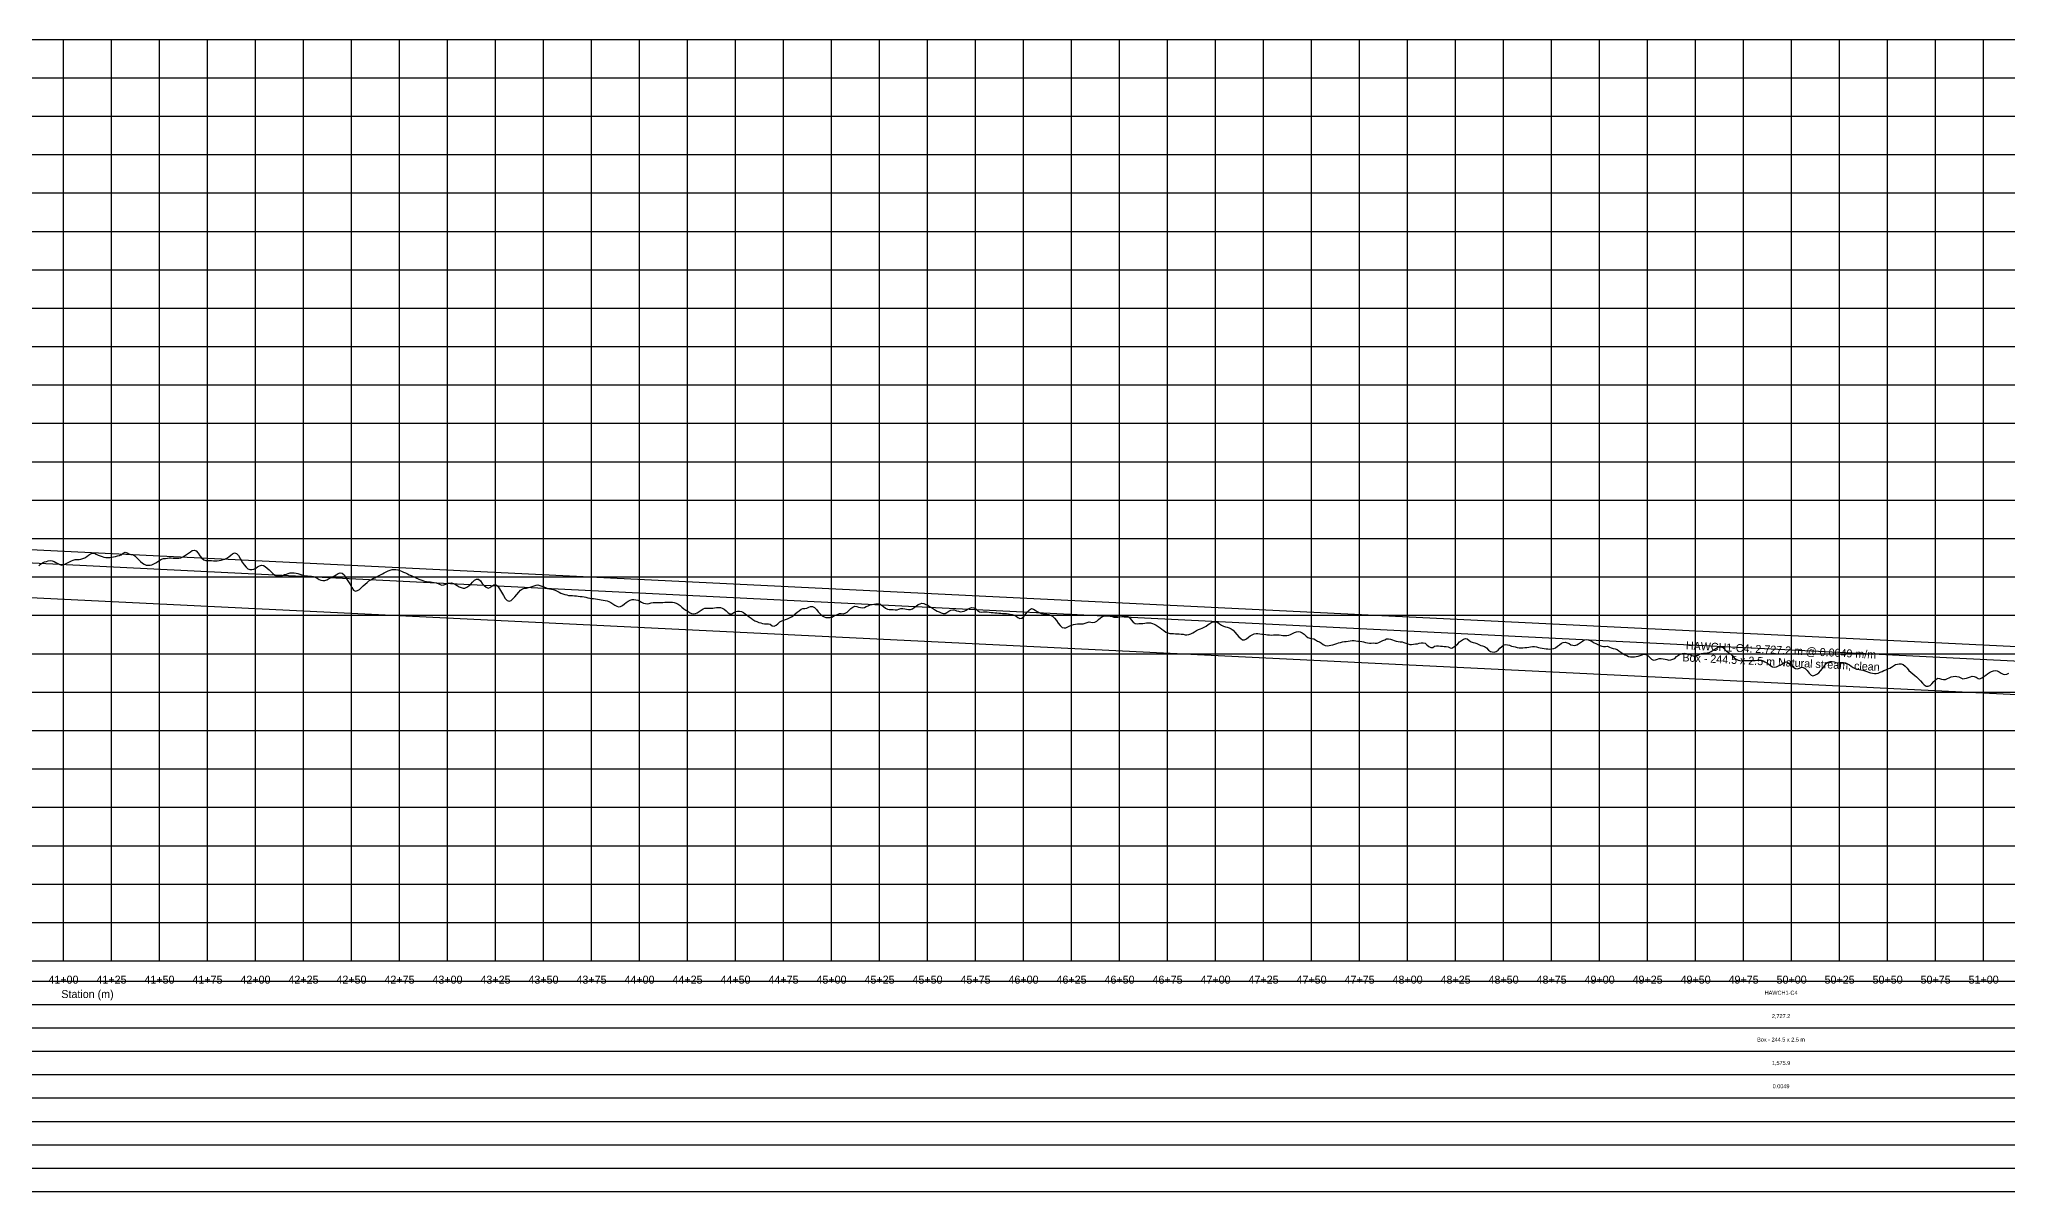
# Model space of a CAD drawing. Extents: x -64 to 8243, y -140 to 463.
# Drawn here: x 4087 to 5113, y -140 to 460 of the extents above; entities that cross this region are included whole.
import ezdxf
from ezdxf.enums import TextEntityAlignment as Align

# ---------------------------------------------------------------- set-up
doc = ezdxf.new("R2010")
doc.units = 0
for name, color, linetype in [('Annotation', 7, 'Continuous'), ('Annotation_Table', 254, 'Continuous'), ('Crown', 7, 'Continuous'), ('Grid', 254, 'Continuous'), ('Grid_Text', 7, 'Continuous'), ('Ground_Elevation', 3, 'Continuous'), ('Hydraulic_Grade', 5, 'Continuous'), ('Invert', 7, 'Continuous')]:
    doc.layers.add(name, color=color, linetype=linetype)

msp = doc.modelspace()

# ---------------------------------------------------------------- linework, layer by layer
at = {"layer": 'Annotation_Table', "color": 254}
for points in [[(-25, -30.5), (8225, -30.5)], [(-25, -42.7), (8225, -42.7)], [(-25, -54.9), (8225, -54.9)], [(-25, -67.1), (8225, -67.1)], [(-25, -79.2), (8225, -79.2)], [(-25, -91.4), (8225, -91.4)], [(-25, -103.6), (8225, -103.6)], [(-25, -115.8), (8225, -115.8)], [(-25, -128), (8225, -128)], [(-25, -140.2), (8225, -140.2)]]:
    msp.add_lwpolyline(points, dxfattribs=at)
at = {"layer": 'Crown', "color": 0}
msp.add_lwpolyline([(3630.9, 216.3), (6358.1, 83.2)], dxfattribs=at)
at = {"layer": 'Grid', "color": 254}
for points in [[(-25, 460), (8225, 460)], [(4100, -20), (4100, 460)], [(4125, -20), (4125, 460)], [(4150, -20), (4150, 460)], [(4175, -20), (4175, 460)], [(4200, -20), (4200, 460)], [(4225, -20), (4225, 460)], [(4250, -20), (4250, 460)], [(4275, -20), (4275, 460)], [(4300, -20), (4300, 460)], [(4325, -20), (4325, 460)], [(4350, -20), (4350, 460)], [(4375, -20), (4375, 460)], [(4400, -20), (4400, 460)], [(4425, -20), (4425, 460)], [(4450, -20), (4450, 460)], [(4475, -20), (4475, 460)], [(4500, -20), (4500, 460)], [(4525, -20), (4525, 460)], [(4550, -20), (4550, 460)], [(4575, -20), (4575, 460)], [(4600, -20), (4600, 460)], [(4625, -20), (4625, 460)], [(4650, -20), (4650, 460)], [(4675, -20), (4675, 460)], [(4700, -20), (4700, 460)], [(4725, -20), (4725, 460)], [(4750, -20), (4750, 460)], [(4775, -20), (4775, 460)], [(4800, -20), (4800, 460)], [(4825, -20), (4825, 460)], [(4850, -20), (4850, 460)], [(4875, -20), (4875, 460)], [(4900, -20), (4900, 460)], [(4925, -20), (4925, 460)], [(4950, -20), (4950, 460)], [(4975, -20), (4975, 460)], [(5000, -20), (5000, 460)], [(5025, -20), (5025, 460)], [(5050, -20), (5050, 460)], [(5075, -20), (5075, 460)], [(5100, -20), (5100, 460)], [(-25, 440), (8225, 440)], [(-25, 420), (8225, 420)], [(-25, 400), (8225, 400)], [(-25, 380), (8225, 380)], [(-25, 360), (8225, 360)], [(-25, 340), (8225, 340)], [(-25, 320), (8225, 320)], [(-25, 300), (8225, 300)], [(-25, 280), (8225, 280)], [(-25, 260), (8225, 260)], [(-25, 240), (8225, 240)], [(-25, 220), (8225, 220)], [(-25, 200), (8225, 200)], [(-25, 180), (8225, 180)], [(-25, 160), (8225, 160)], [(-25, 140), (8225, 140)], [(-25, 120), (8225, 120)], [(-25, 100), (8225, 100)], [(-25, 80), (8225, 80)], [(-25, 60), (8225, 60)], [(-25, 40), (8225, 40)], [(-25, 20), (8225, 20)], [(-25, 0), (8225, 0)], [(-25, -20), (8225, -20)]]:
    msp.add_lwpolyline(points, dxfattribs=at)
at = {"layer": 'Ground_Elevation', "color": 3}
msp.add_lwpolyline([(4087.1, 185.8), (4088.1, 186.6), (4089.1, 187.3), (4090.1, 187.8), (4091.1, 188.1), (4092.1, 188.4), (4093.1, 188.5), (4094.1, 188.4), (4095.1, 188.1), (4096.1, 187.5), (4097.1, 186.9), (4098.1, 186.4), (4099.1, 186.2), (4100.1, 186.3), (4101.1, 186.8), (4102.1, 187.3), (4103.1, 187.9), (4104.1, 188.4), (4105.1, 188.8), (4106.1, 189), (4107.1, 189.1), (4108.1, 189.1), (4109.1, 189.2), (4110.1, 189.5), (4111.1, 189.9), (4112.1, 190.6), (4113.1, 191.4), (4114.1, 192), (4115.1, 192.4), (4116.1, 192.4), (4117.1, 191.8), (4118.1, 191.4), (4119.1, 191), (4120.1, 190.6), (4121.1, 190.3), (4122.1, 190.1), (4123.1, 190.1), (4124.1, 190.1), (4125.1, 190.2), (4126.1, 190.4), (4127.1, 190.7), (4128.1, 190.9), (4129.1, 191.2), (4130.1, 191.5), (4131.1, 192.4), (4132.1, 192.8), (4133.1, 192.5), (4134.1, 192), (4135.1, 191.7), (4136.1, 191.6), (4137.1, 191), (4138.1, 190.1), (4139.1, 189.1), (4140.1, 188.1), (4141.1, 187.2), (4142.1, 186.6), (4143.1, 186.2), (4144.1, 186.1), (4145.1, 186.1), (4146.1, 186.3), (4147.1, 186.8), (4148.1, 187.4), (4149.1, 188.1), (4150.1, 188.8), (4151.1, 189.3), (4152.1, 189.6), (4153.1, 189.6), (4154.1, 189.8), (4155.1, 189.9), (4156.1, 189.9), (4157.1, 189.8), (4158.1, 189.8), (4159.1, 189.7), (4160.1, 189.8), (4161.1, 190), (4162.1, 190.4), (4163.1, 191), (4164.1, 191.7), (4165.1, 192.4), (4166.1, 193.1), (4167.1, 193.8), (4168.1, 194), (4169.1, 193.5), (4170.1, 192.4), (4171.1, 190.9), (4172.1, 189.7), (4173.1, 188.9), (4174.1, 188.6), (4175.1, 188.6), (4176.1, 188.6), (4177.1, 188.5), (4178.1, 188.4), (4179.1, 188.4), (4180.1, 188.4), (4181.1, 188.5), (4182.1, 188.7), (4183.1, 189), (4184.1, 189.3), (4185.1, 189.8), (4186.1, 190.5), (4187.1, 191.4), (4188.1, 192.1), (4189.1, 192.5), (4190.1, 192.2), (4191.1, 191.2), (4192.1, 189.6), (4193.1, 187.7), (4194.1, 186.3), (4195.1, 185.1), (4196.1, 184.2), (4197.1, 183.8), (4198.1, 183.8), (4199.1, 184), (4200.1, 184.5), (4201.1, 185.2), (4202.1, 185.8), (4203.1, 186.1), (4204.1, 186), (4205.1, 185.5), (4206.1, 184.6), (4207.1, 183.6), (4208.1, 182.6), (4209.1, 181.7), (4210.1, 180.9), (4211.1, 180.4), (4212.1, 180.3), (4213.1, 180.4), (4214.1, 180.8), (4215.1, 181.2), (4216.1, 181.5), (4217.1, 181.8), (4218.1, 182.1), (4219.1, 182.2), (4220.1, 182.1), (4221.1, 182), (4222.1, 181.8), (4223.1, 181.5), (4224.1, 181.1), (4225.1, 180.8), (4226.1, 180.6), (4227.1, 180.6), (4228.1, 180.4), (4229.1, 180.3), (4230.1, 180.2), (4231.1, 179.8), (4232.1, 179.3), (4233.1, 178.7), (4234.1, 178.3), (4235.1, 178.1), (4236.1, 178.1), (4237.1, 178.4), (4238.1, 179), (4239.1, 179.5), (4240.1, 180), (4241.1, 180.5), (4242.1, 181.1), (4243.1, 181.8), (4244.1, 182.2), (4245.1, 181.9), (4246.1, 181), (4247.1, 179.5), (4248.1, 178), (4249.1, 176.4), (4250.1, 174.5), (4251.1, 173.1), (4252.1, 172.5), (4253.1, 172.9), (4254.1, 173.4), (4255.1, 174.3), (4256.1, 175.3), (4257.1, 176.2), (4258.1, 177.1), (4259.1, 177.9), (4260.1, 178.5), (4261.1, 179.1), (4262.1, 179.6), (4263.1, 180.1), (4264.1, 180.6), (4265.1, 181.1), (4266.1, 181.6), (4267.1, 182.1), (4268.1, 182.6), (4269.1, 183.1), (4270.1, 183.5), (4271.1, 183.8), (4272.1, 183.9), (4273.1, 183.9), (4274.1, 183.7), (4275.1, 183.4), (4276.1, 183), (4277.1, 182.5), (4278.1, 182.1), (4279.1, 181.6), (4280.1, 181.1), (4281.1, 180.7), (4282.1, 180.2), (4283.1, 179.8), (4284.1, 179.3), (4285.1, 178.8), (4286.1, 178.4), (4287.1, 178.1), (4288.1, 177.8), (4289.1, 177.6), (4290.1, 177.5), (4291.1, 177.4), (4292.1, 177.3), (4293.1, 177.1), (4294.1, 176.9), (4295.1, 176.5), (4296.1, 176.1), (4297.1, 175.7), (4298.1, 175.9), (4299.1, 176.3), (4300.1, 176.7), (4301.1, 176.8), (4302.1, 176.9), (4303.1, 176.6), (4304.1, 176.1), (4305.1, 175.5), (4306.1, 174.9), (4307.1, 174.4), (4308.1, 174.2), (4309.1, 174.2), (4310.1, 174.6), (4311.1, 175.3), (4312.1, 176.2), (4313.1, 177.2), (4314.1, 178.3), (4315.1, 178.9), (4316.1, 178.8), (4317.1, 177.9), (4318.1, 176.6), (4319.1, 175.5), (4320.1, 174.6), (4321.1, 174.2), (4322.1, 174.5), (4323.1, 175.2), (4324.1, 175.9), (4325.1, 175.9), (4326.1, 175.3), (4327.1, 173.8), (4328.1, 172.1), (4329.1, 170.3), (4330.1, 168.8), (4331.1, 167.7), (4332.1, 167.3), (4333.1, 167.7), (4334.1, 168.5), (4335.1, 169.7), (4336.1, 170.9), (4337.1, 172.1), (4338.1, 173.1), (4339.1, 173.7), (4340.1, 174.1), (4341.1, 174.2), (4342.1, 174.4), (4343.1, 174.7), (4344.1, 175), (4345.1, 175.4), (4346.1, 175.7), (4347.1, 175.8), (4348.1, 175.6), (4349.1, 175.2), (4350.1, 174.8), (4351.1, 174.4), (4352.1, 174), (4353.1, 173.7), (4354.1, 173.6), (4355.1, 173.4), (4356.1, 173.1), (4357.1, 172.6), (4358.1, 172.1), (4359.1, 171.6), (4360.1, 171.1), (4361.1, 170.8), (4362.1, 170.6), (4363.1, 170.4), (4364.1, 170.3), (4365.1, 170.3), (4366.1, 170.2), (4367.1, 170.1), (4368.1, 169.9), (4369.1, 169.8), (4370.1, 169.8), (4371.1, 169.7), (4372.1, 169.4), (4373.1, 169.1), (4374.1, 168.9), (4375.1, 168.8), (4376.1, 168.8), (4377.1, 168.6), (4378.1, 168.4), (4379.1, 168.2), (4380.1, 168), (4381.1, 167.8), (4382.1, 167.7), (4383.1, 167.6), (4384.1, 167.2), (4385.1, 166.7), (4386.1, 165.9), (4387.1, 165.2), (4388.1, 164.7), (4389.1, 164.4), (4390.1, 164.5), (4391.1, 165.1), (4392.1, 165.9), (4393.1, 166.7), (4394.1, 167.3), (4395.1, 167.8), (4396.1, 168.2), (4397.1, 168.2), (4398.1, 168.1), (4399.1, 167.9), (4400.1, 167.4), (4401.1, 166.8), (4402.1, 166.4), (4403.1, 166.1), (4404.1, 166), (4405.1, 166.1), (4406.1, 166.5), (4407.1, 166.7), (4408.1, 166.7), (4409.1, 166.7), (4410.1, 166.7), (4411.1, 166.7), (4412.1, 166.7), (4413.1, 166.8), (4414.1, 166.9), (4415.1, 166.9), (4416.1, 166.9), (4417.1, 166.8), (4418.1, 166.6), (4419.1, 166.3), (4420.1, 165.8), (4421.1, 165.1), (4422.1, 164.3), (4423.1, 163.4), (4424.1, 162.7), (4425.1, 162.1), (4426.1, 161.5), (4427.1, 161), (4428.1, 160.8), (4429.1, 160.9), (4430.1, 161.3), (4431.1, 161.9), (4432.1, 162.6), (4433.1, 163.3), (4434.1, 163.7), (4435.1, 163.8), (4436.1, 163.8), (4437.1, 163.8), (4438.1, 163.7), (4439.1, 163.9), (4440.1, 164.1), (4441.1, 164.1), (4442.1, 164), (4443.1, 163.7), (4444.1, 163.2), (4445.1, 162.3), (4446.1, 161.2), (4447.1, 160.7), (4448.1, 160.8), (4449.1, 161.4), (4450.1, 161.9), (4451.1, 162.2), (4452.1, 162.2), (4453.1, 161.9), (4454.1, 161.4), (4455.1, 160.7), (4456.1, 160), (4457.1, 159.2), (4458.1, 158.5), (4459.1, 157.8), (4460.1, 157.2), (4461.1, 156.7), (4462.1, 156.3), (4463.1, 156), (4464.1, 155.8), (4465.1, 155.6), (4466.1, 155.5), (4467.1, 155.5), (4468.1, 155.3), (4469.1, 154.6), (4470.1, 154.4), (4471.1, 154.8), (4472.1, 155.6), (4473.1, 156.6), (4474.1, 157.1), (4475.1, 157.4), (4476.1, 157.8), (4477.1, 158.2), (4478.1, 158.6), (4479.1, 159.2), (4480.1, 159.8), (4481.1, 160.7), (4482.1, 161.6), (4483.1, 162.4), (4484.1, 163.2), (4485.1, 163.6), (4486.1, 163.6), (4487.1, 163.7), (4488.1, 164.2), (4489.1, 164.6), (4490.1, 164.6), (4491.1, 164.1), (4492.1, 163), (4493.1, 161.8), (4494.1, 160.7), (4495.1, 159.8), (4496.1, 159.2), (4497.1, 158.8), (4498.1, 158.8), (4499.1, 158.8), (4500.1, 159.1), (4501.1, 159.5), (4502.1, 160), (4503.1, 160.5), (4504.1, 160.9), (4505.1, 160.9), (4506.1, 160.8), (4507.1, 161.1), (4508.1, 161.7), (4509.1, 162.6), (4510.1, 163.6), (4511.1, 164.3), (4512.1, 164.7), (4513.1, 164.6), (4514.1, 164.3), (4515.1, 164), (4516.1, 163.9), (4517.1, 164.1), (4518.1, 164.5), (4519.1, 165), (4520.1, 165.5), (4521.1, 165.7), (4522.1, 165.8), (4523.1, 165.9), (4524.1, 166), (4525.1, 166), (4526.1, 165.3), (4527.1, 164.5), (4528.1, 163.8), (4529.1, 163.2), (4530.1, 163), (4531.1, 163), (4532.1, 163.1), (4533.1, 162.9), (4534.1, 162.9), (4535.1, 163.2), (4536.1, 163.5), (4537.1, 163.5), (4538.1, 163.4), (4539.1, 163.2), (4540.1, 163), (4541.1, 163.1), (4542.1, 163.4), (4543.1, 164.1), (4544.1, 164.8), (4545.1, 165.6), (4546.1, 166), (4547.1, 166.3), (4548.1, 166.2), (4549.1, 165.7), (4550.1, 165.2), (4551.1, 164.6), (4552.1, 164), (4553.1, 163.3), (4554.1, 162.7), (4555.1, 162.2), (4556.1, 161.8), (4557.1, 161.3), (4558.1, 160.9), (4559.1, 160.9), (4560.1, 161.5), (4561.1, 162.2), (4562.1, 162.7), (4563.1, 162.9), (4564.1, 162.8), (4565.1, 162.4), (4566.1, 162.1), (4567.1, 161.8), (4568.1, 161.9), (4569.1, 162.2), (4570.1, 162.7), (4571.1, 163.3), (4572.1, 163.8), (4573.1, 164.1), (4574.1, 163.9), (4575.1, 163.4), (4576.1, 162.5), (4577.1, 161.8), (4578.1, 161.7), (4579.1, 161.8), (4580.1, 161.8), (4581.1, 161.8), (4582.1, 161.6), (4583.1, 161.5), (4584.1, 161.4), (4585.1, 161.2), (4586.1, 161.2), (4587.1, 161.1), (4588.1, 161.1), (4589.1, 161), (4590.1, 160.9), (4591.1, 160.9), (4592.1, 160.7), (4593.1, 160.6), (4594.1, 160.4), (4595.1, 160.1), (4596.1, 159.6), (4597.1, 158.9), (4598.1, 158.3), (4599.1, 158.5), (4600.1, 159.3), (4601.1, 160.6), (4602.1, 161.8), (4603.1, 162.8), (4604.1, 163.5), (4605.1, 163.2), (4606.1, 162.6), (4607.1, 162), (4608.1, 161.4), (4609.1, 160.9), (4610.1, 160.7), (4611.1, 160.6), (4612.1, 160.6), (4613.1, 160.5), (4614.1, 160.1), (4615.1, 159.5), (4616.1, 158.5), (4617.1, 157.3), (4618.1, 155.9), (4619.1, 154.7), (4620.1, 153.7), (4621.1, 153.4), (4622.1, 153.4), (4623.1, 154), (4624.1, 154.5), (4625.1, 154.9), (4626.1, 155.2), (4627.1, 155.4), (4628.1, 155.5), (4629.1, 155.5), (4630.1, 155.5), (4631.1, 155.6), (4632.1, 155.9), (4633.1, 156.3), (4634.1, 156.6), (4635.1, 156.4), (4636.1, 156.3), (4637.1, 156.5), (4638.1, 157), (4639.1, 157.8), (4640.1, 158.7), (4641.1, 159.4), (4642.1, 159.7), (4643.1, 159.8), (4644.1, 159.7), (4645.1, 159.5), (4646.1, 159.3), (4647.1, 159.1), (4648.1, 159.1), (4649.1, 159.1), (4650.1, 159.2), (4651.1, 159.3), (4652.1, 159.3), (4653.1, 159.6), (4654.1, 159.5), (4655.1, 158.8), (4656.1, 157.7), (4657.1, 156.5), (4658.1, 155.7), (4659.1, 155.6), (4660.1, 155.7), (4661.1, 155.7), (4662.1, 155.8), (4663.1, 155.9), (4664.1, 156), (4665.1, 156.1), (4666.1, 156), (4667.1, 155.8), (4668.1, 155.4), (4669.1, 154.9), (4670.1, 154.1), (4671.1, 153.4), (4672.1, 152.8), (4673.1, 152.1), (4674.1, 151.3), (4675.1, 150.8), (4676.1, 150.6), (4677.1, 150.6), (4678.1, 150.5), (4679.1, 150.4), (4680.1, 150.3), (4681.1, 150.3), (4682.1, 150.2), (4683.1, 150.1), (4684.1, 149.9), (4685.1, 149.9), (4686.1, 150), (4687.1, 150.4), (4688.1, 150.8), (4689.1, 151.4), (4690.1, 152), (4691.1, 152.6), (4692.1, 153), (4693.1, 153.3), (4694.1, 153.8), (4695.1, 154.4), (4696.1, 155.2), (4697.1, 155.8), (4698.1, 156.4), (4699.1, 156.6), (4700.1, 156.6), (4701.1, 156.2), (4702.1, 155.6), (4703.1, 154.9), (4704.1, 154.4), (4705.1, 154), (4706.1, 153.8), (4707.1, 153.4), (4708.1, 153), (4709.1, 152.3), (4710.1, 151.3), (4711.1, 150), (4712.1, 148.8), (4713.1, 147.9), (4714.1, 147.3), (4715.1, 147.3), (4716.1, 147.8), (4717.1, 148.6), (4718.1, 149.3), (4719.1, 149.9), (4720.1, 150.4), (4721.1, 150.6), (4722.1, 150.5), (4723.1, 150.3), (4724.1, 150.1), (4725.1, 150.1), (4726.1, 150), (4727.1, 149.9), (4728.1, 149.9), (4729.1, 149.7), (4730.1, 149.8), (4731.1, 149.8), (4732.1, 149.8), (4733.1, 149.8), (4734.1, 149.6), (4735.1, 149.5), (4736.1, 149.4), (4737.1, 149.4), (4738.1, 149.6), (4739.1, 150), (4740.1, 150.5), (4741.1, 151), (4742.1, 151.4), (4743.1, 151.5), (4744.1, 151.4), (4745.1, 150.9), (4746.1, 150.1), (4747.1, 149.2), (4748.1, 148.5), (4749.1, 148.1), (4750.1, 148), (4751.1, 147.8), (4752.1, 147.3), (4753.1, 146.6), (4754.1, 146.2), (4755.1, 145.5), (4756.1, 144.8), (4757.1, 144.3), (4758.1, 144.1), (4759.1, 144.2), (4760.1, 144.4), (4761.1, 144.7), (4762.1, 145), (4763.1, 145.3), (4764.1, 145.6), (4765.1, 145.8), (4766.1, 146.1), (4767.1, 146.3), (4768.1, 146.4), (4769.1, 146.6), (4770.1, 146.7), (4771.1, 146.8), (4772.1, 146.8), (4773.1, 146.7), (4774.1, 146.6), (4775.1, 146.5), (4776.1, 146.3), (4777.1, 146.1), (4778.1, 145.9), (4779.1, 145.7), (4780.1, 145.5), (4781.1, 145.5), (4782.1, 145.6), (4783.1, 145.4), (4784.1, 145.4), (4785.1, 145.8), (4786.1, 146.3), (4787.1, 146.8), (4788.1, 147.3), (4789.1, 147.7), (4790.1, 147.8), (4791.1, 147.6), (4792.1, 147.3), (4793.1, 146.8), (4794.1, 146.5), (4795.1, 146.3), (4796.1, 146.2), (4797.1, 146.1), (4798.1, 145.9), (4799.1, 145.5), (4800.1, 145.2), (4801.1, 144.8), (4802.1, 144.8), (4803.1, 144.9), (4804.1, 145.1), (4805.1, 145.2), (4806.1, 145.5), (4807.1, 145.7), (4808.1, 145.7), (4809.1, 145.4), (4810.1, 144.6), (4811.1, 143.8), (4812.1, 143.3), (4813.1, 143.3), (4814.1, 143.9), (4815.1, 144.1), (4816.1, 144.1), (4817.1, 144), (4818.1, 143.9), (4819.1, 143.8), (4820.1, 143.7), (4821.1, 143.5), (4822.1, 143), (4823.1, 142.9), (4824.1, 143.5), (4825.1, 144.3), (4826.1, 145.2), (4827.1, 146.1), (4828.1, 146.8), (4829.1, 147.6), (4830.1, 147.9), (4831.1, 147.8), (4832.1, 146.9), (4833.1, 146.2), (4834.1, 145.8), (4835.1, 145.6), (4836.1, 145.3), (4837.1, 144.8), (4838.1, 144.3), (4839.1, 144.1), (4840.1, 143.8), (4841.1, 143), (4842.1, 141.9), (4843.1, 141.1), (4844.1, 140.9), (4845.1, 140.8), (4846.1, 141.1), (4847.1, 141.8), (4848.1, 142.8), (4849.1, 143.8), (4850.1, 144.6), (4851.1, 144.8), (4852.1, 144.7), (4853.1, 144.4), (4854.1, 144), (4855.1, 143.7), (4856.1, 143.5), (4857.1, 143.2), (4858.1, 143.1), (4859.1, 143), (4860.1, 143.1), (4861.1, 143.2), (4862.1, 143.3), (4863.1, 143.4), (4864.1, 143.5), (4865.1, 143.7), (4866.1, 143.8), (4867.1, 143.6), (4868.1, 143.3), (4869.1, 143), (4870.1, 142.8), (4871.1, 142.7), (4872.1, 142.6), (4873.1, 142.5), (4874.1, 142.4), (4875.1, 142.5), (4876.1, 142.7), (4877.1, 143.1), (4878.1, 143.9), (4879.1, 144.7), (4880.1, 145.4), (4881.1, 145.9), (4882.1, 146), (4883.1, 145.7), (4884.1, 145.3), (4885.1, 144.7), (4886.1, 144.4), (4887.1, 144.3), (4888.1, 144.6), (4889.1, 145.1), (4890.1, 145.8), (4891.1, 146.6), (4892.1, 147.2), (4893.1, 147.4), (4894.1, 147.3), (4895.1, 146.9), (4896.1, 146.3), (4897.1, 145.7), (4898.1, 145.3), (4899.1, 144.8), (4900.1, 144.3), (4901.1, 143.9), (4902.1, 143.7), (4903.1, 143.8), (4904.1, 143.9), (4905.1, 143.4), (4906.1, 143), (4907.1, 142.7), (4908.1, 142.5), (4909.1, 142.1), (4910.1, 141.5), (4911.1, 140.8), (4912.1, 140.1), (4913.1, 139.4), (4914.1, 139), (4915.1, 138.6), (4916.1, 138.4), (4917.1, 138.3), (4918.1, 138.4), (4919.1, 138.6), (4920.1, 138.7), (4921.1, 139), (4922.1, 139.4), (4923.1, 139.8), (4924.1, 139.6), (4925.1, 139), (4926.1, 138.1), (4927.1, 137.2), (4928.1, 136.7), (4929.1, 136.8), (4930.1, 137.2), (4931.1, 137.5), (4932.1, 137.5), (4933.1, 137.4), (4934.1, 137.1), (4935.1, 136.9), (4936.1, 136.7), (4937.1, 136.8), (4938.1, 137.1), (4939.1, 137.5), (4940.1, 138.5), (4941.1, 139.2), (4942.1, 139.7), (4943.1, 140.1), (4944.1, 140.2), (4945.1, 140.1), (4946.1, 139.8), (4947.1, 139.5), (4948.1, 139.1), (4949.1, 138.9), (4950.1, 139), (4951.1, 139.3), (4952.1, 139.8), (4953.1, 140.1), (4954.1, 140.2), (4955.1, 140.2), (4956.1, 140.4), (4957.1, 140.7), (4958.1, 141.2), (4959.1, 141.8), (4960.1, 142.4), (4961.1, 143.1), (4962.1, 143.6), (4963.1, 143.6), (4964.1, 143.2), (4965.1, 142.3), (4966.1, 141.4), (4967.1, 140.6), (4968.1, 140), (4969.1, 139), (4970.1, 137.9), (4971.1, 137.1), (4972.1, 136.6), (4973.1, 136.4), (4974.1, 136.3), (4975.1, 136.4), (4976.1, 136.5), (4977.1, 136.5), (4978.1, 136.5), (4979.1, 136.4), (4980.1, 136.5), (4981.1, 136.5), (4982.1, 136.6), (4983.1, 136.7), (4984.1, 136.6), (4985.1, 136.3), (4986.1, 135.8), (4987.1, 135.2), (4988.1, 134.5), (4989.1, 133.6), (4990.1, 133.1), (4991.1, 132.9), (4992.1, 133.1), (4993.1, 133.6), (4994.1, 134.1), (4995.1, 134.8), (4996.1, 135.4), (4997.1, 135.7), (4998.1, 135.4), (4999.1, 134.6), (5000.1, 133.7), (5001.1, 132.8), (5002.1, 132.3), (5003.1, 132.1), (5004.1, 132.5), (5005.1, 132.9), (5006.1, 132.8), (5007.1, 132.3), (5008.1, 131.2), (5009.1, 129.9), (5010.1, 128.9), (5011.1, 128.5), (5012.1, 128.8), (5013.1, 129.3), (5014.1, 130.1), (5015.1, 131), (5016.1, 132.3), (5017.1, 133.7), (5018.1, 135), (5019.1, 135.6), (5020.1, 136), (5021.1, 136), (5022.1, 135.8), (5023.1, 135.4), (5024.1, 135.2), (5025.1, 135.4), (5026.1, 135.5), (5027.1, 135.5), (5028.1, 135.2), (5029.1, 134.8), (5030.1, 134.2), (5031.1, 133.5), (5032.1, 132.8), (5033.1, 132.3), (5034.1, 131.9), (5035.1, 131.8), (5036.1, 131.6), (5037.1, 131.4), (5038.1, 131), (5039.1, 130.7), (5040.1, 130.4), (5041.1, 130.1), (5042.1, 129.8), (5043.1, 129.6), (5044.1, 129.6), (5045.1, 129.9), (5046.1, 130.3), (5047.1, 130.8), (5048.1, 131.2), (5049.1, 131.6), (5050.1, 132.1), (5051.1, 132.5), (5052.1, 133), (5053.1, 133.6), (5054.1, 134.3), (5055.1, 134.6), (5056.1, 134.8), (5057.1, 134.8), (5058.1, 134.4), (5059.1, 133.5), (5060.1, 132.4), (5061.1, 131.2), (5062.1, 130.3), (5063.1, 129.5), (5064.1, 128.7), (5065.1, 127.9), (5066.1, 126.9), (5067.1, 125.9), (5068.1, 124.7), (5069.1, 123.7), (5070.1, 123.1), (5071.1, 123), (5072.1, 123.5), (5073.1, 124.3), (5074.1, 125.5), (5075.1, 126.6), (5076.1, 127.2), (5077.1, 127.1), (5078.1, 126.8), (5079.1, 126.6), (5080.1, 126.6), (5081.1, 127), (5082.1, 127.4), (5083.1, 127.9), (5084.1, 128.2), (5085.1, 128.3), (5086.1, 128.2), (5087.1, 128), (5088.1, 127.4), (5089.1, 126.9), (5090.1, 127), (5091.1, 127.3), (5092.1, 127.6), (5093.1, 128), (5094.1, 128.3), (5095.1, 128.2), (5096.1, 127.7), (5097.1, 127.1), (5098.1, 126.9), (5099.1, 127.4), (5100.1, 128.1), (5101.1, 128.8), (5102.1, 129.5), (5103.1, 130.2), (5104.1, 130.7), (5105.1, 131.1), (5106.1, 131.2), (5107.1, 131.1), (5108.1, 130.6), (5109.1, 129.9), (5110.1, 129.3), (5111.1, 129.1), (5112.1, 129.3), (5113.1, 129.8)], dxfattribs=at)
at = {"layer": 'Hydraulic_Grade', "color": 5}
msp.add_lwpolyline([(3630.9, 209.8), (6358.1, 74.8)], dxfattribs=at)
at = {"layer": 'Invert', "color": 0}
msp.add_lwpolyline([(3630.9, 191.3), (6358.1, 58.2)], dxfattribs=at)

# ---------------------------------------------------------------- texts
at = {"layer": 'Annotation', "color": 0}
for s, p in [('HAWCH1-C4: 2,727.2 m @ 0.0049 m/m', (4994.5, 141.9)), ('Box - 244.5 x 2.5 m Natural stream, clean', (4994.5, 135.6))]:
    msp.add_text(s, height=4.167, rotation=357.2061, dxfattribs=at).set_placement(p, align=Align.MIDDLE_CENTER)
at = {"layer": 'Annotation_Table', "color": 0}
for s, height, p in [('HAWCH1-C4', 2.08, (4994.5, -36.6)), ('2,727.2', 2.08, (4994.5, -48.8)), ('Box - 244.5 x 2.5 m', 2.083, (4994.5, -61)), ('1,575.9', 2.08, (4994.5, -73.2)), ('0.0049', 2.08, (4994.5, -85.3))]:
    msp.add_text(s, height=height, dxfattribs=at).set_placement(p, align=Align.MIDDLE_CENTER)
at = {"layer": 'Grid_Text', "color": 0}
for s, height, p in [('41+00', 4.17, (4100, -27.7)), ('41+25', 4.17, (4125, -27.7)), ('41+50', 4.17, (4150, -27.7)), ('41+75', 4.17, (4175, -27.7)), ('42+00', 4.17, (4200, -27.7)), ('42+25', 4.17, (4225, -27.7)), ('42+50', 4.17, (4250, -27.7)), ('42+75', 4.17, (4275, -27.7)), ('43+00', 4.17, (4300, -27.7)), ('43+25', 4.17, (4325, -27.7)), ('43+50', 4.17, (4350, -27.7)), ('43+75', 4.17, (4375, -27.7)), ('44+00', 4.17, (4400, -27.7)), ('44+25', 4.17, (4425, -27.7)), ('44+50', 4.17, (4450, -27.7)), ('44+75', 4.17, (4475, -27.7)), ('45+00', 4.17, (4500, -27.7)), ('45+25', 4.17, (4525, -27.7)), ('45+50', 4.17, (4550, -27.7)), ('45+75', 4.17, (4575, -27.7)), ('46+00', 4.17, (4600, -27.7)), ('46+25', 4.17, (4625, -27.7)), ('46+50', 4.17, (4650, -27.7)), ('46+75', 4.17, (4675, -27.7)), ('47+00', 4.17, (4700, -27.7)), ('47+25', 4.17, (4725, -27.7)), ('47+50', 4.17, (4750, -27.7)), ('47+75', 4.17, (4775, -27.7)), ('48+00', 4.17, (4800, -27.7)), ('48+25', 4.17, (4825, -27.7)), ('48+50', 4.17, (4850, -27.7)), ('48+75', 4.17, (4875, -27.7)), ('49+00', 4.17, (4900, -27.7)), ('49+25', 4.17, (4925, -27.7)), ('49+50', 4.17, (4950, -27.7)), ('49+75', 4.17, (4975, -27.7)), ('50+00', 4.17, (5000, -27.7)), ('50+25', 4.17, (5025, -27.7)), ('50+50', 4.17, (5050, -27.7)), ('50+75', 4.17, (5075, -27.7)), ('51+00', 4.17, (5100, -27.7)), ('Station (m)', 4.167, (4112.5, -35.2))]:
    msp.add_text(s, height=height, dxfattribs=at).set_placement(p, align=Align.TOP_CENTER)

doc.saveas('drawing.dxf')
